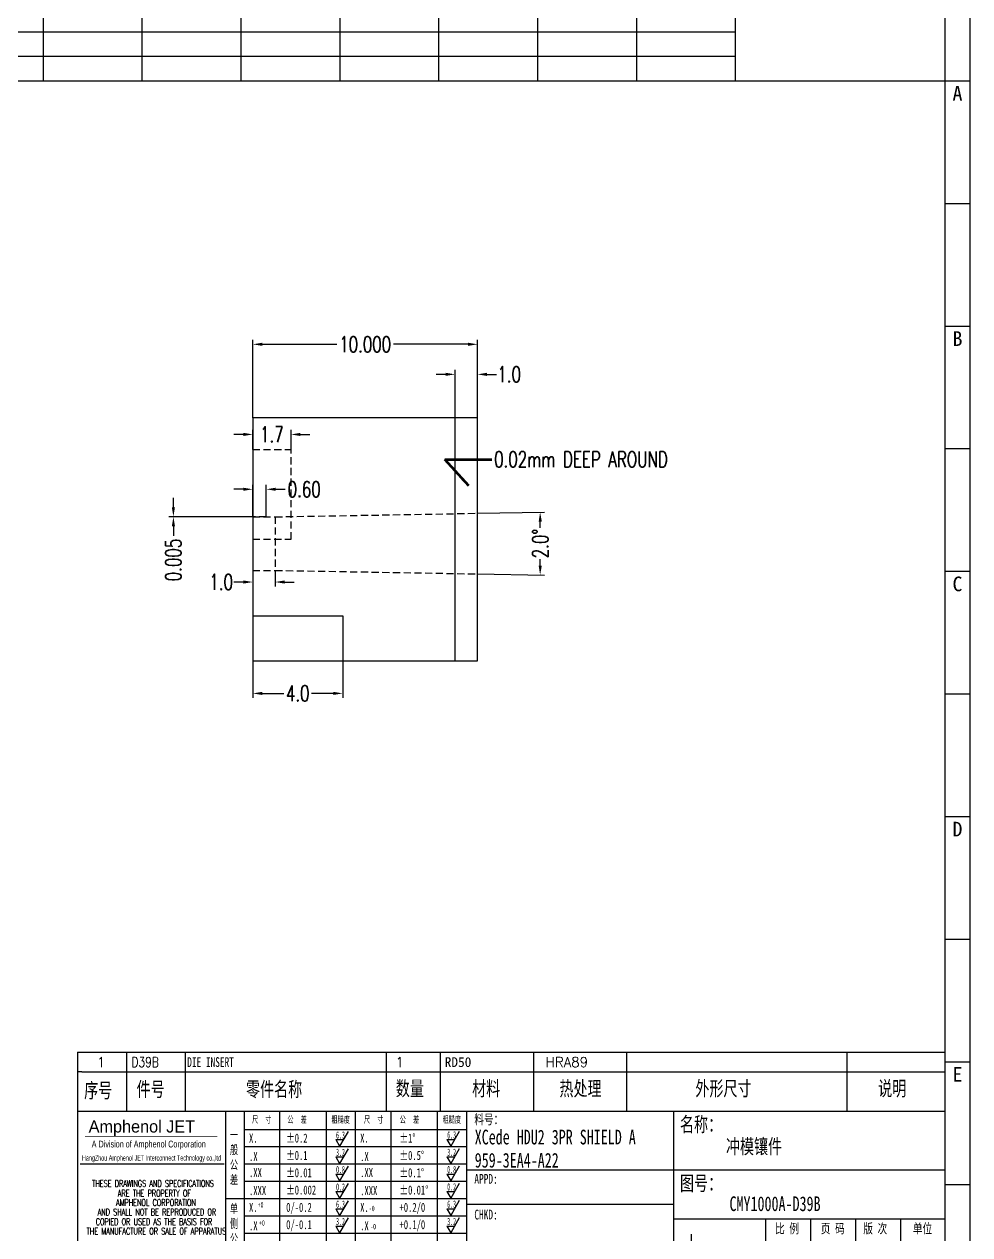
# Model space of a CAD drawing. Header units: millimetres. Extents: x -2852 to 5627, y -2271 to 1849.
# Drawn here: x -111.8 to -69.8, y -302.4 to -248.5 of the extents above; entities that cross this region are included whole.
import ezdxf
from ezdxf.enums import TextEntityAlignment as Align

# ---------------------------------------------------------------- set-up
doc = ezdxf.new("R2010")
doc.units = ezdxf.units.MM
doc.header["$PDSIZE"] = 3
doc.linetypes.add('DASHED2', pattern=[9.525, 6.35, -3.175])
for name, color, linetype in [('1', 7, 'Continuous'), ('11', 4, 'DASHED2'), ('41', 1, 'Continuous')]:
    doc.layers.add(name, color=color, linetype=linetype)
doc.styles.add('CH', font='仿宋_GB2312_0.ttf')
doc.styles.add('jet02', font='simplex.shx', dxfattribs={"width": 0.7})
doc.styles.add('SIMPLEX', font='SIMPLEX')
doc.styles.get("Standard").update_dxf_attribs({"font": '仿宋_GB2312_0.ttf', "width": 0.7})
doc.styles.add('TEXTSTYLE_1', font='TRIUMB.TTF')
doc.styles.add('TEXTSTYLE_2', font='TRIUM.TTF')
doc.styles.add('tk', font='', dxfattribs={"width": 0.7})
doc.styles.add('tk 2', font='仿宋_GB2312_0.ttf', dxfattribs={"width": 0.65})
doc.styles.add('tk 4', font='simplex.shx', dxfattribs={"width": 0.65, "bigfont": 'bigfont.shx'})
doc.styles.get('tk').set_extended_font_data('NSimSun')
doc.dimstyles.new('jet02', dxfattribs={"dimtxt": 3.5, "dimasz": 2.1, "dimexe": 1, "dimexo": 0, "dimgap": 0.5, "dimtad": 0, "dimtoh": 1, "dimdec": 3, "dimzin": 9, "dimdsep": 46, "dimtxsty": 'jet02', "dimcen": 0, "dimclrt": 256, "dimazin": 2, "dimtfac": 1, "dimtdec": 3, "dimtofl": 0, "dimtmove": 0, "dimatfit": 1, "dimfxl": 0, "dimarcsym": 0})

# ---------------------------------------------------------------- blocks, each defined once
blk = doc.blocks.new('A3-N')
at = {"layer": '1', "color": 1}
for p, q in [((420, 296.73), (420, 1)), ((420, 269.45), (414.55, 269.45)), ((420, 242.18), (414.55, 242.18)), ((420, 214.91), (414.55, 214.91)), ((420, 187.64), (414.55, 187.64)), ((420, 160.36), (414.55, 160.36)), ((420, 133.09), (414.55, 133.09)), ((420, 105.82), (414.55, 105.82)), ((420, 78.55), (414.55, 78.55)), ((420, 51.27), (414.55, 51.27)), ((222.45, 49.09), (221.45, 49.09)), ((221.45, 49.09), (221.45, 40.36)), ((222.45, 49.09), (414.55, 49.09)), ((232.36, 49.09), (232.36, 40.36)), ((245.45, 49.09), (245.45, 40.36)), ((290.18, 49.09), (290.18, 40.36)), ((302.18, 49.09), (302.18, 40.36)), ((322.91, 49.09), (322.91, 40.36)), ((343.64, 49.09), (343.64, 40.36)), ((392.73, 40.36), (392.73, 49.09)), ((258.55, 40.36), (258.55, 5.44)), ((266.45, 40.36), (266.45, 5.44)), ((276.78, 40.36), (276.78, 5.45)), ((291.18, 40.36), (291.18, 5.45)), ((301.51, 40.37), (301.51, 5.46)), ((308.01, 40.36), (308.01, 5.45)), ((354.09, 40.36), (354.09, 5.45)), ((308.01, 32.39), (258.55, 32.39)), ((308.01, 28.54), (258.55, 28.54)), ((414.55, 27.27), (308.01, 27.27)), ((308.01, 24.69), (258.55, 24.69)), ((420, 24), (414.55, 24)), ((354.09, 19.63), (308.01, 19.63)), ((308.01, 16.99), (258.55, 16.99)), ((414.55, 16.36), (354.09, 16.36)), ((374.55, 16.36), (374.55, 5.45)), ((384.55, 16.36), (384.55, 5.45)), ((394.55, 16.36), (394.55, 5.45)), ((404.55, 16.36), (404.55, 5.45)), ((308.01, 13.14), (258.55, 13.14))]:
    blk.add_line(p, q, dxfattribs=at)
at = {"layer": '1'}
for p, q in [((414.55, 278.18), (414.55, 284.73)), ((221.45, 40.36), (221.45, 5.45)), ((221.45, 40.36), (414.55, 40.36)), ((221.45, 40.36), (414.55, 40.36)), ((254.41, 40.36), (254.41, 5.45)), ((283.28, 40.36), (283.28, 5.45)), ((308.01, 36.24), (258.55, 36.24)), ((222.08, 28.67), (254.12, 28.67)), ((308.01, 20.84), (254.41, 20.84))]:
    blk.add_line(p, q, dxfattribs=at)
at = {"layer": '1', "color": 1, "ltscale": 0.05}
for p, q in [((281.68, 35.84), (279.79, 32.56)), ((306.41, 35.84), (304.52, 32.56)), ((278.93, 34.04), (279.79, 32.56)), ((278.93, 34.04), (280.65, 34.04)), ((303.66, 34.05), (304.52, 32.56)), ((303.66, 34.05), (305.38, 34.05)), ((278.93, 30.19), (279.79, 28.71)), ((278.93, 30.19), (280.65, 30.19)), ((281.68, 31.99), (279.79, 28.71)), ((303.66, 30.2), (305.38, 30.2)), ((303.66, 30.2), (304.52, 28.71)), ((306.41, 31.99), (304.52, 28.71)), ((281.68, 28.14), (279.79, 24.86)), ((306.41, 28.14), (304.52, 24.86)), ((278.93, 26.34), (279.79, 24.86)), ((278.93, 26.34), (280.65, 26.34)), ((281.68, 24.29), (279.79, 21.01)), ((303.66, 26.35), (304.52, 24.86)), ((303.66, 26.35), (305.38, 26.35)), ((306.41, 24.29), (304.52, 21.01)), ((278.93, 22.49), (280.65, 22.49)), ((278.93, 22.49), (279.79, 21.01)), ((303.66, 22.5), (305.38, 22.5)), ((303.66, 22.5), (304.52, 21.01)), ((281.68, 20.45), (279.79, 17.17)), ((306.41, 20.46), (304.52, 17.18)), ((278.93, 18.66), (279.79, 17.17)), ((278.93, 18.66), (280.65, 18.66)), ((281.68, 16.6), (279.79, 13.32)), ((303.66, 18.66), (304.52, 17.18)), ((303.66, 18.66), (305.38, 18.66)), ((306.41, 16.61), (304.52, 13.33)), ((278.93, 14.81), (280.65, 14.81)), ((278.93, 14.81), (279.79, 13.32)), ((303.66, 14.81), (305.38, 14.81)), ((303.66, 14.81), (304.52, 13.33))]:
    blk.add_line(p, q, dxfattribs=at)
at = {"layer": '1', "color": 1, "ltscale": 0.1}
blk.add_line((358.01, 13.02), (358.01, 6.71), dxfattribs=at)
at = {"layer": '1'}
blk.add_lwpolyline([(221.45, 5.45), (414.55, 5.45), (414.55, 291.27), (5.45, 291.27), (5.45, 5.45), (414.55, 5.45)], dxfattribs=at)
at = {"layer": '1', "color": 7, "linetype": 'Continuous', "const_width": 0.123}
blk.add_lwpolyline([(223.11, 34.74), (252.6, 34.76)], dxfattribs=at)
at = {"layer": '41'}
for p, q in [((213.82, 291.27), (213.82, 269.45)), ((235.82, 291.27), (235.82, 269.45)), ((257.82, 291.27), (257.82, 269.45)), ((279.82, 291.27), (279.82, 269.45)), ((301.82, 291.27), (301.82, 269.45)), ((323.82, 291.27), (323.82, 269.45)), ((345.82, 291.27), (345.82, 269.45)), ((367.82, 291.27), (367.82, 269.45)), ((367.82, 280.36), (5.45, 280.36)), ((367.82, 274.91), (5.45, 274.91)), ((414.55, 269.45), (5.45, 269.45))]:
    blk.add_line(p, q, dxfattribs=at)
at = {"layer": '1', "color": 1}
for s, p in [('A', (418.37, 268.36)), ('B', (418.37, 213.82)), ('C', (418.37, 159.27)), ('D', (418.37, 104.73)), ('E', (418.37, 50.18))]:
    blk.add_text(s, height=3.27, dxfattribs=at).set_placement(p, align=Align.TOP_RIGHT)
at = {"layer": '1', "color": 1, "style": 'tk 2', "width": 0.7}
for s, height, p in [('序号', 3.273, (222.96, 43.34)), ('件号', 3.273, (234.62, 43.61)), ('零件名称', 3.273, (258.97, 43.61)), ('数量', 3.273, (292.3, 43.78)), ('材料', 3.273, (309.27, 43.78)), ('热处理', 3.273, (328.71, 43.78)), ('外形尺寸', 3.273, (358.94, 43.78)), ('说明', 3.273, (399.61, 43.78)), ('料号：', 2.182, (309.77, 37.46)), ('名称：', 3.273, (355.52, 35.79)), ('图号：', 3.273, (355.52, 22.7)), ('比 例', 2.182, (376.69, 13.18)), ('页 码', 2.182, (386.85, 13.18)), ('版 次', 2.182, (396.31, 13.18)), ('单位', 2.182, (407.35, 13.18))]:
    blk.add_text(s, height=height, dxfattribs=at).set_placement(p)
at = {"layer": '1', "color": 7, "linetype": 'Continuous', "style": 'TEXTSTYLE_1'}
blk.add_text('Amphenol JET', height=2.7, dxfattribs=at).set_placement((223.96, 35.61))
at = {"layer": '1', "color": 1, "style": 'tk 2', "width": 0.7}
for s, p in [('X.', (259.64, 34.37)), ('%%P0.2', (267.9, 34.37)), ('X.', (284.37, 34.37)), ('%%P1%%D', (293.12, 34.37)), ('.X', (259.64, 30.28)), ('%%P0.1', (267.9, 30.52)), ('.X', (284.37, 30.28)), ('%%P0.5%%D', (293.12, 30.52)), ('.XX', (259.64, 26.71)), ('%%P0.01', (267.9, 26.67)), ('.XX', (284.37, 26.71)), ('%%P0.1%%D', (293.12, 26.67)), ('.XXX', (259.64, 22.68)), ('%%P0.002', (267.9, 22.82)), ('.XXX', (284.37, 22.68)), ('%%P0.01%%D', (293.12, 22.82)), ('X.', (259.64, 18.97)), ('0/-0.2', (267.9, 18.97)), ('X.', (284.37, 18.97)), ('+0.2/0', (293.12, 18.97)), ('0/-0.1', (267.9, 15.12)), ('+0.1/0', (293.12, 15.12)), ('.X', (259.64, 14.88)), ('.X', (284.37, 14.88))]:
    blk.add_text(s, height=2, dxfattribs=at).set_placement(p, align=Align.MIDDLE_LEFT)
at = {"layer": '1', "color": 1, "ltscale": 0.05, "style": 'tk 2', "width": 0.5}
for s, p in [('6.3', (279.01, 34.26)), ('6.3', (303.74, 34.27)), ('3.2', (279.01, 30.41)), ('3.2', (303.74, 30.42)), ('0.8', (279.01, 26.56)), ('0.8', (303.74, 26.57)), ('0.2', (279.01, 22.71)), ('0.2', (303.74, 22.72)), ('6.3', (279.01, 18.87)), ('6.3', (303.74, 18.88)), ('3.2', (279.01, 15.02)), ('3.2', (303.74, 15.03))]:
    blk.add_text(s, height=1.6, dxfattribs=at).set_placement(p)
at = {"layer": '1', "color": 7, "linetype": 'Continuous'}
for s, height, style, width, p in [('A Division of Amphenol Corporation', 1.5, 'TEXTSTYLE_2', 0.7, (224.64, 32.29)), ('HangZhou Amphenol JET Interconnect Technology co.,ltd ', 1.2, 'TEXTSTYLE_2', 0.6, (222.47, 29.36)), ('THESE DRAWINGS AND SPECIFICATIONS', 1.5, 'tk 4', 0.6, (224.73, 23.52)), ('ARE THE PROPERTY OF', 1.5, 'tk 4', 0.6, (230.45, 21.35)), ('AMPHENOL CORPORATION', 1.5, 'tk 4', 0.6, (230.04, 19.27)), ('COPIED OR USED AS THE BASIS FOR', 1.5, 'tk 4', 0.6, (225.54, 15.02)), ('AND SHALL NOT BE REPRODUCED OR', 1.5, 'tk 4', 0.6, (225.95, 17.17)), ('THE MANUFACTURE OR SALE OF APPARATUS', 1.5, 'tk 4', 0.6, (223.5, 12.92))]:
    blk.add_text(s, height=height, dxfattribs=dict(at, style=style, width=width)).set_placement(p)
at = {"layer": '1', "style": 'tk 2', "width": 0.7}
for s, p in [('APPD:', (309.77, 24.21)), ('CHKD:', (309.77, 16.27))]:
    blk.add_text(s, height=2.182, dxfattribs=at).set_placement(p)
at = {"layer": '1', "color": 1, "ltscale": 0.05, "char_height": 1.5, "width": 6.3627, "attachment_point": 1, "style": 'tk 2'}
for s, insert in [('尺  寸', (260.31, 39.25)), ('公  差', (268.17, 39.25)), ('粗糙度', (277.98, 39.25)), ('尺  寸', (285.2, 39.25)), ('公  差', (293.18, 39.25)), ('粗糙度', (302.71, 39.26))]:
    blk.add_mtext(s, dxfattribs=dict(at, insert=insert))
at = {"layer": '1', "ltscale": 0.05, "char_height": 2, "width": 2.5195, "attachment_point": 1, "style": 'tk 2'}
for s, insert in [('一般公差', (255.39, 36.11)), ('单侧公差', (255.39, 19.71))]:
    blk.add_mtext(s, dxfattribs=dict(at, insert=insert))
at = {"layer": '1', "color": 1, "ltscale": 0.05, "char_height": 1.2, "width": 5.1396, "attachment_point": 1, "line_spacing_factor": 0.8, "style": 'tk 2'}
for s, insert in [('+0', (261.58, 20.13)), ('-0', (286.31, 19.33)), ('+0', (261.88, 16.09)), ('-0', (286.61, 15.29))]:
    blk.add_mtext(s, dxfattribs=dict(at, insert=insert))
at = {"layer": '1', "style": 'tk 2', "width": 0.7}
for tag, p in [('PATR-NO1', (309.84, 32.96)), ('TITLE', (365.74, 30.9)), ('PATR-NO2', (309.84, 27.81)), ('DWG-NO:', (366.54, 18.14))]:
    blk.add_attdef(tag, p, '', height=3.27, dxfattribs=at)
at = {"layer": '1', "color": 1, "style": 'tk 2', "width": 0.7}
for tag, p in [('DATE', (334.72, 7.32)), ('DRAW', (314.55, 7.27))]:
    blk.add_attdef(tag, p, '', height=3.49, dxfattribs=at)
at = {"layer": '1', "style": 'tk 2', "width": 0.7}
for tag, p in [('SCALE', (376.55, 8.73)), ('SHEET', (386.6, 8.72)), ('REV', (397.38, 8.73))]:
    blk.add_attdef(tag, text='', height=2.18, dxfattribs=at).set_placement(p, align=Align.MIDDLE_LEFT)
blk = doc.blocks.new('FB3')
at = {"layer": '1', "color": 1}
for p, q in [((0, 4.36), (193.09, 4.36)), ((0, 4.36), (0, 0)), ((10.91, 4.36), (10.91, 0)), ((24, 4.36), (24, 0)), ((68.73, 4.36), (68.73, 0)), ((80.73, 4.36), (80.73, 0)), ((101.45, 4.36), (101.45, 0)), ((122.18, 4.36), (122.18, 0)), ((171.27, 0), (171.27, 4.36))]:
    blk.add_line(p, q, dxfattribs=at)
at = {"layer": '1'}
for tag, style, p in [('ITEM', 'SIMPLEX', (4.36, 2.18)), ('PARTNO', 'SIMPLEX', (12, 2.18)), ('QTY', 'SIMPLEX', (74.18, 2.18)), ('MATL', 'CH', (81.72, 2.18)), ('FINISH', 'SIMPLEX', (104.17, 2.18)), ('SPEC', 'SIMPLEX', (130.91, 2.18)), ('REMARK', 'SIMPLEX', (174.06, 2.18))]:
    blk.add_attdef(tag, text='', height=2.18, dxfattribs=dict(at, style=style)).set_placement(p, align=Align.MIDDLE_LEFT)
at = {"layer": '1', "style": 'tk', "width": 0.7}
blk.add_attdef('DIE', text='', height=2.18, dxfattribs=at).set_placement((24.43, 2.18), align=Align.MIDDLE_LEFT)
blk = doc.blocks.new('*D3656')
at = {"layer": '41', "ltscale": 0.05}
for p, q in [((813.55, -2718.469), (813.55, -2714.994)), ((823.55, -2718.469), (823.55, -2714.994)), ((813.97, -2715.194), (817.284, -2715.194)), ((823.13, -2715.194), (819.817, -2715.194))]:
    blk.add_line(p, q, dxfattribs=at)
for points in [[(813.97, -2715.124), (813.97, -2715.264), (813.55, -2715.194)], [(823.13, -2715.124), (823.13, -2715.264), (823.55, -2715.194)]]:
    blk.add_solid(points, dxfattribs=at)
at = {"layer": 'Defpoints', "color": 0, "ltscale": 0.05}
for p in [(823.55, -2715.194), (813.55, -2718.469), (823.55, -2718.469)]:
    blk.add_point(p, dxfattribs=at)
at = {"layer": '41', "ltscale": 0.05, "insert": (818.55, -2715.194), "char_height": 0.7, "attachment_point": 5, "style": 'jet02'}
blk.add_mtext('10.000', dxfattribs=at)
blk = doc.blocks.new('*D3657')
at = {"layer": '41', "ltscale": 0.05}
for p, q in [((822.13, -2716.53), (821.71, -2716.53)), ((822.55, -2718.469), (822.55, -2716.33)), ((823.55, -2718.469), (823.55, -2716.33)), ((823.97, -2716.53), (824.39, -2716.53))]:
    blk.add_line(p, q, dxfattribs=at)
for points in [[(822.13, -2716.46), (822.13, -2716.6), (822.55, -2716.53)], [(823.97, -2716.46), (823.97, -2716.6), (823.55, -2716.53)]]:
    blk.add_solid(points, dxfattribs=at)
at = {"layer": 'Defpoints', "color": 0, "ltscale": 0.05}
for p in [(823.55, -2716.53), (822.55, -2718.469), (823.55, -2718.469)]:
    blk.add_point(p, dxfattribs=at)
at = {"layer": '41', "ltscale": 0.05, "insert": (824.957, -2716.53), "char_height": 0.7, "attachment_point": 5, "style": 'jet02'}
blk.add_mtext('1.0', dxfattribs=at)
blk = doc.blocks.new('*D3658')
at = {"layer": '41', "ltscale": 0.05}
for p, q in [((813.13, -2719.203), (812.71, -2719.203)), ((813.55, -2719.869), (813.55, -2719.003)), ((815.25, -2719.869), (815.25, -2719.003)), ((815.67, -2719.203), (816.09, -2719.203))]:
    blk.add_line(p, q, dxfattribs=at)
for points in [[(813.13, -2719.133), (813.13, -2719.273), (813.55, -2719.203)], [(815.67, -2719.133), (815.67, -2719.273), (815.25, -2719.203)]]:
    blk.add_solid(points, dxfattribs=at)
at = {"layer": 'Defpoints', "color": 0, "ltscale": 0.05}
for p in [(813.55, -2719.203), (813.55, -2719.869), (815.25, -2719.869)]:
    blk.add_point(p, dxfattribs=at)
at = {"layer": '41', "ltscale": 0.05, "insert": (814.4, -2719.203), "char_height": 0.7, "attachment_point": 5, "style": 'jet02'}
blk.add_mtext('1.7', dxfattribs=at)
blk = doc.blocks.new('*D3659')
at = {"layer": '41', "ltscale": 0.05}
for p, q in [((813.55, -2729.269), (813.55, -2730.923)), ((817.55, -2729.269), (817.55, -2730.923)), ((813.97, -2730.723), (814.937, -2730.723)), ((817.13, -2730.723), (816.164, -2730.723))]:
    blk.add_line(p, q, dxfattribs=at)
for points in [[(813.97, -2730.653), (813.97, -2730.793), (813.55, -2730.723)], [(817.13, -2730.653), (817.13, -2730.793), (817.55, -2730.723)]]:
    blk.add_solid(points, dxfattribs=at)
at = {"layer": 'Defpoints', "color": 0, "ltscale": 0.05}
for p in [(813.55, -2729.269), (817.55, -2729.269), (813.55, -2730.723)]:
    blk.add_point(p, dxfattribs=at)
at = {"layer": '41', "ltscale": 0.05, "insert": (815.55, -2730.723), "char_height": 0.7, "attachment_point": 5, "style": 'jet02'}
blk.add_mtext('4.0', dxfattribs=at)
blk = doc.blocks.new('*D3660')
at = {"layer": '41', "ltscale": 0.05}
for p, q in [((823.55, -2722.711), (826.535, -2722.659)), ((823.55, -2725.408), (826.535, -2725.46))]:
    blk.add_line(p, q, dxfattribs=at)
for start, end in [(0.49749, 0.69936), (359.30064, 359.50251)]:
    blk.add_arc((746.303, -2724.059), 80.044, start, end, dxfattribs=at)
for points in [[(826.271, -2723.083), (826.411, -2723.081), (826.335, -2722.662)], [(826.411, -2725.037), (826.271, -2725.035), (826.335, -2725.456)]]:
    blk.add_solid(points, dxfattribs=at)
at = {"layer": 'Defpoints', "color": 0, "ltscale": 0.05}
for p in [(823.55, -2722.711), (814.55, -2722.868), (826.345, -2724.525), (814.55, -2725.251), (823.55, -2725.408)]:
    blk.add_point(p, dxfattribs=at)
at = {"layer": '41', "ltscale": 0.05, "insert": (826.347, -2724.059), "char_height": 0.7, "attachment_point": 5, "rotation": 90, "style": 'jet02'}
blk.add_mtext('2.0°', dxfattribs=at)
blk = doc.blocks.new('*D3661')
at = {"layer": '41', "ltscale": 0.05}
for p, q in [((813.55, -2725.251), (813.55, -2725.969)), ((814.55, -2725.251), (814.55, -2725.969)), ((813.13, -2725.769), (812.71, -2725.769)), ((814.97, -2725.769), (815.39, -2725.769))]:
    blk.add_line(p, q, dxfattribs=at)
for points in [[(813.13, -2725.699), (813.13, -2725.839), (813.55, -2725.769)], [(814.97, -2725.699), (814.97, -2725.839), (814.55, -2725.769)]]:
    blk.add_solid(points, dxfattribs=at)
at = {"layer": 'Defpoints', "color": 0, "ltscale": 0.05}
for p in [(813.55, -2725.251), (814.55, -2725.251), (813.55, -2725.769)]:
    blk.add_point(p, dxfattribs=at)
at = {"layer": '41', "ltscale": 0.05, "insert": (812.144, -2725.769), "char_height": 0.7, "attachment_point": 5, "style": 'jet02'}
blk.add_mtext('1.0', dxfattribs=at)
blk = doc.blocks.new('*D3662')
at = {"layer": '41', "ltscale": 0.05}
for p, q in [((813.55, -2722.863), (813.55, -2721.443)), ((814.15, -2722.867), (814.15, -2721.443)), ((813.13, -2721.643), (812.71, -2721.643)), ((814.57, -2721.643), (814.99, -2721.643))]:
    blk.add_line(p, q, dxfattribs=at)
for points in [[(813.13, -2721.573), (813.13, -2721.713), (813.55, -2721.643)], [(814.57, -2721.573), (814.57, -2721.713), (814.15, -2721.643)]]:
    blk.add_solid(points, dxfattribs=at)
at = {"layer": 'Defpoints', "color": 0, "ltscale": 0.05}
for p in [(814.15, -2721.643), (813.55, -2722.863), (814.15, -2722.867)]:
    blk.add_point(p, dxfattribs=at)
at = {"layer": '41', "ltscale": 0.05, "insert": (815.837, -2721.643), "char_height": 0.7, "attachment_point": 5, "style": 'jet02'}
blk.add_mtext('0.60', dxfattribs=at)
blk = doc.blocks.new('*D3663')
at = {"layer": '41', "ltscale": 0.05}
for p, q in [((810.017, -2722.443), (810.017, -2722.023)), ((813.55, -2722.863), (809.817, -2722.863)), ((813.55, -2722.868), (809.817, -2722.868)), ((810.017, -2723.288), (810.017, -2723.708))]:
    blk.add_line(p, q, dxfattribs=at)
for points in [[(809.947, -2722.443), (810.087, -2722.443), (810.017, -2722.863)], [(809.947, -2723.288), (810.087, -2723.288), (810.017, -2722.868)]]:
    blk.add_solid(points, dxfattribs=at)
at = {"layer": 'Defpoints', "color": 0, "ltscale": 0.05}
for p in [(810.017, -2722.868), (813.55, -2722.863), (813.55, -2722.868)]:
    blk.add_point(p, dxfattribs=at)
at = {"layer": '41', "ltscale": 0.05, "insert": (810.017, -2724.788), "char_height": 0.7, "attachment_point": 5, "rotation": 90, "style": 'jet02'}
blk.add_mtext('0.005', dxfattribs=at)

msp = doc.modelspace()

# ---------------------------------------------------------------- linework, layer by layer
at = {"layer": '1', "ltscale": 0.05}
for p, q in [((-91.6572, -266.0389), (-101.6572, -266.0389)), ((-101.6572, -266.0389), (-101.6572, -276.8389)), ((-91.6572, -276.8389), (-91.6572, -266.0389)), ((-101.6572, -274.8389), (-97.6572, -274.8389)), ((-97.6572, -274.8389), (-97.6572, -276.8389)), ((-101.6572, -276.8389), (-91.6572, -276.8389))]:
    msp.add_line(p, q, dxfattribs=at)
at = {"layer": '1', "color": 3, "ltscale": 0.05}
msp.add_line((-92.6572, -276.8389), (-92.6572, -266.0389), dxfattribs=at)
at = {"layer": '11', "color": 2, "ltscale": 0.05}
for p, q in [((-101.6572, -267.4389), (-99.9572, -267.4389)), ((-99.9572, -271.4389), (-99.9572, -267.4389)), ((-101.6572, -271.4389), (-99.9572, -271.4389))]:
    msp.add_line(p, q, dxfattribs=at)
at = {"layer": '11', "ltscale": 0.05}
for p, q in [((-100.6572, -270.4381), (-91.6572, -270.2811)), ((-101.6572, -270.4381), (-100.6572, -270.4381)), ((-100.6572, -270.4381), (-100.6572, -272.8207)), ((-101.6572, -272.8207), (-100.6572, -272.8207)), ((-100.6572, -272.8207), (-91.6572, -272.9778))]:
    msp.add_line(p, q, dxfattribs=at)
at = {"layer": '11', "color": 3, "ltscale": 0.05}
msp.add_line((-101.0572, -270.4371), (-101.6572, -270.4331), dxfattribs=at)

# ---------------------------------------------------------------- block references
at = {"layer": '1', "ltscale": 0.05}
ref = msp.add_blockref('A3-N', (-153.7532, -304.949), dxfattribs=dict(at, xscale=0.2000000000000455, yscale=0.2000000000000455, zscale=0.2000000000000455))
ref.add_attrib('DWG-NO:', 'CMY1000A-D39B', (-80.4458, -301.3219), dxfattribs={"height": 0.654545, "style": 'tk 2', "width": 0.7})
ref.add_attrib('TITLE', '冲模镶件', (-80.605, -298.7699), dxfattribs={"height": 0.65455, "style": 'tk 2', "width": 0.7})
ref.add_attrib('PATR-NO1', 'XCede HDU2 3PR SHIELD A', (-91.7844, -298.3561), dxfattribs={"height": 0.654545, "style": 'tk 2', "width": 0.7})
ref.add_attrib('PATR-NO2', '959-3EA4-A22', (-91.7844, -299.387), dxfattribs={"height": 0.654545, "style": 'tk 2', "width": 0.7})
ref = msp.add_blockref('FB3', (-109.4623, -295.1308), dxfattribs=dict(at, xscale=0.2000000000000455, yscale=0.2000000000000455, zscale=0.2000000000000455))
ref.add_attrib('PARTNO', 'D39B', dxfattribs={"height": 0.43636, "style": 'SIMPLEX', "width": 0.8}).set_placement((-107.0623, -294.6944), align=Align.MIDDLE_LEFT)
ref.add_attrib('ITEM', '1', dxfattribs={"height": 0.4364, "style": 'SIMPLEX'}).set_placement((-108.5896, -294.6944), align=Align.MIDDLE_LEFT)
ref.add_attrib('DIE', 'DIE INSERT', dxfattribs={"height": 0.43636, "style": 'tk', "width": 0.7}).set_placement((-104.5763, -294.6944), align=Align.MIDDLE_LEFT)
ref.add_attrib('QTY', '1', dxfattribs={"height": 0.4364, "style": 'SIMPLEX'}).set_placement((-95.3024, -294.6944), align=Align.MIDDLE_LEFT)
ref.add_attrib('MATL', 'RD50', dxfattribs={"height": 0.43636, "style": 'CH'}).set_placement((-93.1191, -294.6944), align=Align.MIDDLE_LEFT)
ref.add_attrib('FINISH', 'HRA89', dxfattribs={"height": 0.43636, "style": 'SIMPLEX'}).set_placement((-88.6278, -294.6944), align=Align.MIDDLE_LEFT)

# ---------------------------------------------------------------- texts
at = {"layer": '41', "ltscale": 0.05, "insert": (-90.9175, -267.8811), "char_height": 0.7, "attachment_point": 4, "style": 'jet02'}
msp.add_mtext('0.02mm DEEP AROUND', dxfattribs=at)

# ---------------------------------------------------------------- dimensions: what is measured, and where the dimension line sits
at = {"layer": '41', "ltscale": 0.05}
for base, p1, p2, override, picture, middle in [((-91.6572, -262.764), (-101.6572, -266.0389), (-91.6572, -266.0389), {"dimscale": 0.2, "dimtoh": 0, "dimzin": 1, "dimclrd": 256, "dimclre": 256, "dimadec": 3, "dimazin": 0, "dimatfit": 3, "dimlwd": 65535, "dimlwe": 65535}, '*D3656', (-96.6572, -262.764)), ((-91.6572, -264.1004), (-92.6572, -266.0389), (-91.6572, -266.0389), {"dimscale": 0.2, "dimtoh": 0, "dimdec": 1, "dimzin": 1, "dimclrd": 256, "dimclre": 256, "dimadec": 1, "dimazin": 0, "dimatfit": 3, "dimlwd": 65535, "dimlwe": 65535}, '*D3657', (-90.2506, -264.1004)), ((-101.6572, -266.7732), (-99.9572, -267.4389), (-101.6572, -267.4389), {"dimscale": 0.2, "dimtoh": 0, "dimdec": 1, "dimzin": 1, "dimclrd": 256, "dimclre": 256, "dimadec": 1, "dimazin": 0, "dimatfit": 3, "dimlwd": 65535, "dimlwe": 65535}, '*D3658', (-100.8072, -266.7732)), ((-101.0572, -269.2133), (-101.6572, -270.4331), (-101.0572, -270.4371), {"dimscale": 0.2, "dimtoh": 0, "dimdec": 2, "dimzin": 1, "dimclrd": 256, "dimclre": 256, "dimazin": 0, "dimatfit": 3, "dimlwd": 65535, "dimlwe": 65535}, '*D3662', (-99.3706, -269.2133)), ((-101.6572, -273.339), (-100.6572, -272.8207), (-101.6572, -272.8207), {"dimscale": 0.2, "dimtoh": 0, "dimdec": 1, "dimzin": 1, "dimclrd": 256, "dimclre": 256, "dimadec": 1, "dimazin": 0, "dimatfit": 3, "dimlwd": 65535, "dimlwe": 65535}, '*D3661', (-103.0639, -273.339)), ((-101.6572, -278.2932), (-97.6572, -276.8389), (-101.6572, -276.8389), {"dimscale": 0.2, "dimtoh": 0, "dimdec": 1, "dimzin": 1, "dimclrd": 256, "dimclre": 256, "dimadec": 1, "dimazin": 0, "dimatfit": 3, "dimlwd": 65535, "dimlwe": 65535}, '*D3659', (-99.6572, -278.2932))]:
    dim = msp.add_linear_dim(base=base, p1=p1, p2=p2, dimstyle='jet02', override=override, dxfattribs=at)
    dim.commit()
    dim.dimension.update_dxf_attribs({"geometry": picture, "text_midpoint": middle, "insert": (-915.2077, 2452.4298)})
dim = msp.add_linear_dim(base=(-105.1904, -270.4381), p1=(-101.6572, -270.4331), p2=(-101.6572, -270.4381), angle=90, dimstyle='jet02', override={"dimscale": 0.2, "dimtoh": 0, "dimzin": 1, "dimclrd": 256, "dimclre": 256, "dimadec": 3, "dimazin": 0, "dimatfit": 3, "dimlwd": 65535, "dimlwe": 65535}, dxfattribs=at)
dim.commit()
dim.dimension.update_dxf_attribs({"geometry": '*D3663', "text_midpoint": (-105.1904, -272.3581), "insert": (-915.2077, 2452.4298)})
dim = msp.add_angular_dim_2l(base=(-88.8622, -272.0951), line1=((-100.6572, -272.8207), (-91.6572, -272.9778)), line2=((-100.6572, -270.4381), (-91.6572, -270.2811)), dimstyle='jet02', override={"dimscale": 0.2, "dimtoh": 0, "dimdec": 1, "dimzin": 1, "dimclrd": 256, "dimclre": 256, "dimadec": 1, "dimazin": 0, "dimatfit": 3, "dimlwd": 65535, "dimlwe": 65535}, dxfattribs=at)
dim.commit()
dim.dimension.update_dxf_attribs({"geometry": '*D3660', "text_midpoint": (-88.8609, -271.6294), "insert": (-915.2077, 2452.4298)})

# ---------------------------------------------------------------- leaders
at = {"layer": '41', "ltscale": 0.05, "annotation_type": 0, "has_hookline": 1, "hookline_direction": 0, "text_width": 8.6567}
msp.add_leader([(-92.0455, -269.0644), (-93.1175, -267.8811), (-91.0175, -267.8811)], dimstyle='jet02', override={"dimscale": 0.2, "dimtoh": 0, "dimdec": 1, "dimzin": 1, "dimclrd": 256, "dimclre": 256, "dimadec": 1, "dimazin": 0, "dimatfit": 3, "dimlwd": 65535, "dimlwe": 65535}, dxfattribs=at)

doc.saveas('drawing.dxf')
